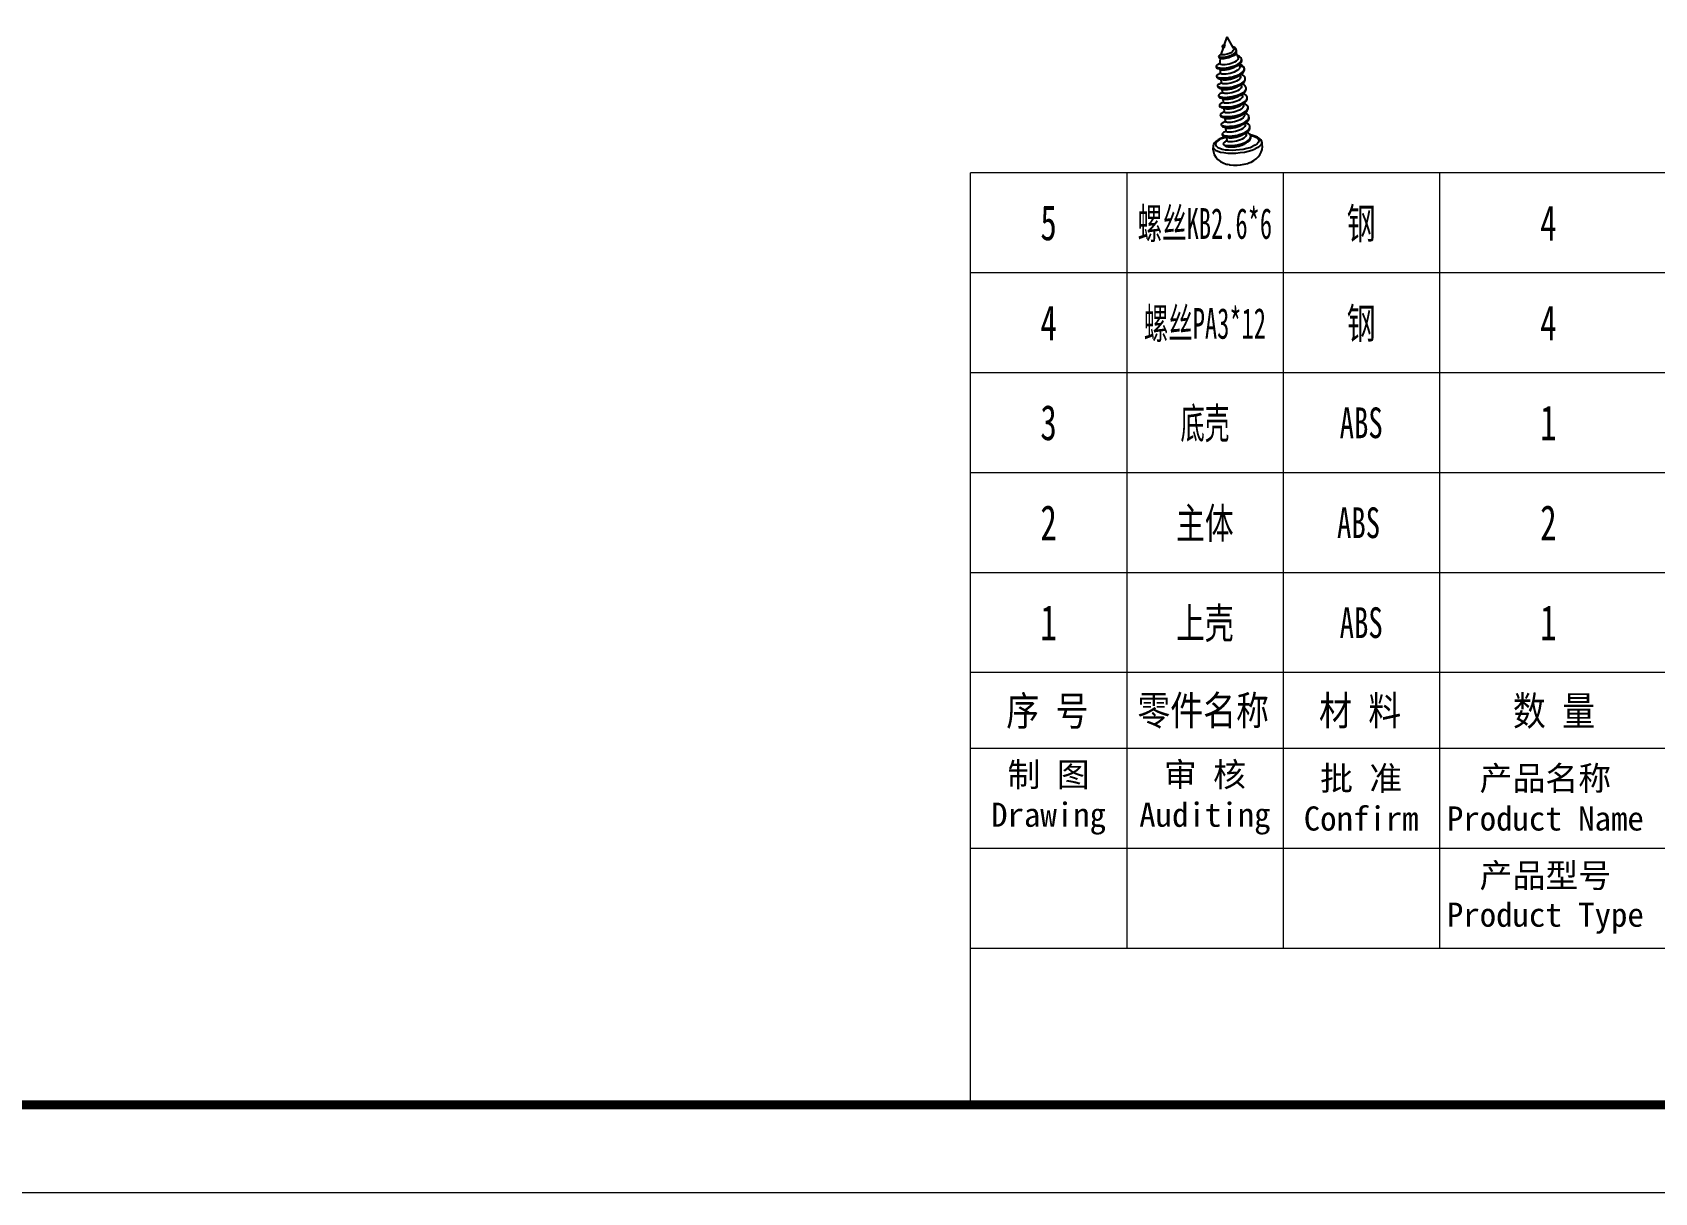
# Model space of a CAD drawing. Header units: millimetres. Extents: x 6239 to 6671, y 1393 to 1694.
# Drawn here: x 6460.4 to 6598.2, y 1393.3 to 1491.8 of the extents above; entities that cross this region are included whole.
import ezdxf
from ezdxf.enums import TextEntityAlignment as Align

# ---------------------------------------------------------------- set-up
doc = ezdxf.new("R2010")
doc.units = ezdxf.units.MM
doc.layers.add('from', color=7, linetype='Continuous', lineweight=13)
doc.styles.add('宋体', font='', dxfattribs={"height": 15})
doc.styles.get('宋体').set_extended_font_data('SimSun')

# ---------------------------------------------------------------- blocks, each defined once
blk = doc.blocks.new('A$C0C2A059F')
at = {"color": 7, "linetype": 'Continuous'}
for p, q in [((111.78, 11.75), (112.01, 12.46)), ((111.87, 12.63), (111.87, 12.63)), ((111.87, 12.63), (111.88, 12.53)), ((112.18, 12.83), (111.93, 12.62)), ((111.93, 12.62), (111.94, 12.51)), ((111.94, 12.51), (112.07, 12.47)), ((112.18, 12.83), (112.07, 12.47)), ((112.13, 12.8), (112.41, 13.63)), ((112.18, 12.83), (112.14, 12.81)), ((112.14, 12.81), (112.14, 12.81)), ((113.08, 12.43), (112.41, 13.63)), ((113.41, 12.11), (113.4, 12.22)), ((111.24, 10.5), (111.27, 10.45)), ((111.24, 10.5), (111.25, 10.4)), ((111.51, 11.57), (111.52, 11.47)), ((111.6, 11.4), (111.68, 11.37)), ((111.68, 11.37), (111.64, 11.02)), ((111.64, 11.02), (111.64, 10.77)), ((111.68, 11.37), (111.73, 11.35)), ((111.78, 11.76), (111.77, 11.74)), ((111.77, 11.74), (111.78, 11.75)), ((112.88, 11.56), (112.99, 11.62)), ((113.38, 11.92), (113.37, 11.93)), ((113.38, 11.92), (113.38, 11.9)), ((113.52, 10.58), (113.41, 10.53)), ((113.51, 11.63), (113.68, 11.58)), ((113.63, 10.65), (113.52, 10.58)), ((113.64, 10.67), (113.63, 10.65)), ((113.75, 10.47), (113.73, 10.73)), ((113.74, 10.6), (114.16, 10.45)), ((113.96, 11.14), (113.95, 11.24)), ((111.3, 9.46), (111.32, 9.41)), ((111.3, 9.46), (111.31, 9.36)), ((111.69, 10.17), (111.75, 10.15)), ((111.73, 9.75), (111.69, 10.17)), ((111.73, 9.79), (111.7, 9.78)), ((111.76, 9.13), (111.87, 9.09)), ((111.83, 8.73), (111.79, 9.12)), ((111.83, 8.77), (111.8, 8.75)), ((113.85, 9.44), (113.84, 9.61)), ((114.25, 10.16), (114.24, 10.26)), ((114.32, 9.11), (114.33, 9.24)), ((114.34, 9.13), (114.33, 9.24)), ((111.4, 8.44), (111.41, 8.33)), ((111.5, 7.41), (111.53, 7.35)), ((111.5, 7.41), (111.51, 7.3)), ((111.86, 8.1), (111.97, 8.06)), ((111.93, 7.7), (111.89, 8.09)), ((111.93, 7.74), (111.9, 7.72)), ((111.96, 7.07), (112.07, 7.04)), ((112.03, 6.67), (111.99, 7.06)), ((113.95, 8.41), (113.93, 8.58)), ((114.05, 7.39), (114.03, 7.56)), ((114.44, 8.1), (114.43, 8.21)), ((114.54, 7.08), (114.53, 7.18)), ((114.53, 7.08), (114.53, 7.18)), ((111.59, 6.38), (111.61, 6.34)), ((111.59, 6.38), (111.6, 6.28)), ((111.69, 5.35), (111.7, 5.25)), ((112.03, 6.71), (112, 6.7)), ((112.06, 6.04), (112.17, 6.01)), ((112.13, 5.65), (112.09, 6.03)), ((112.12, 5.68), (112.1, 5.67)), ((114.15, 6.36), (114.13, 6.53)), ((114.25, 5.33), (114.23, 5.5)), ((114.64, 6.05), (114.63, 6.15)), ((111.79, 4.33), (111.82, 4.27)), ((111.79, 4.33), (111.8, 4.22)), ((112.16, 5.02), (112.26, 4.98)), ((112.23, 4.62), (112.19, 5.01)), ((112.22, 4.66), (112.19, 4.64)), ((112.26, 3.99), (112.36, 3.95)), ((112.32, 3.59), (112.29, 3.98)), ((112.32, 3.63), (112.29, 3.61)), ((114.35, 4.3), (114.33, 4.48)), ((114.44, 3.28), (114.43, 3.45)), ((114.74, 5.02), (114.73, 5.13)), ((114.82, 3.99), (114.83, 4.1)), ((114.84, 3.99), (114.83, 4.1)), ((112.04, 2.95), (111.72, 2.82)), ((111.89, 3.3), (111.9, 3.27)), ((111.89, 3.3), (111.9, 3.19)), ((112.22, 3.01), (112.04, 2.95)), ((112.39, 2.59), (112.25, 2.51)), ((112.35, 2.96), (112.46, 2.93)), ((112.42, 2.56), (112.39, 2.95)), ((112.42, 2.6), (112.39, 2.59)), ((114.26, 2.25), (114.11, 2.19)), ((114.11, 2.19), (114.21, 2.24)), ((114.3, 2.41), (114.52, 2.52)), ((114.94, 2.97), (114.93, 3.07)), ((112.68, 0.04), (112.74, 0.03)), ((114.64, 0.21), (114.7, 0.23)), ((114.94, 0.32), (114.97, 0.33))]:
    blk.add_line(p, q, dxfattribs=at)
for points in [[(111.51, 11.57), (111.52, 11.55), (111.56, 11.52), (111.65, 11.49), (111.77, 11.47), (111.91, 11.47), (112.09, 11.48), (112.27, 11.51), (112.46, 11.55), (112.65, 11.6), (112.84, 11.66), (113, 11.74), (113.14, 11.83), (113.26, 11.92), (113.34, 12.01), (113.39, 12.11)], [(113, 12.08), (112.91, 12.01), (112.8, 11.94), (112.68, 11.87), (112.54, 11.82), (112.4, 11.77), (112.26, 11.74), (112.13, 11.72), (112.01, 11.7), (111.92, 11.7), (111.84, 11.71), (111.79, 11.72), (111.77, 11.74)], [(111.88, 12.65), (111.87, 12.64), (111.87, 12.63)], [(111.87, 12.63), (111.89, 12.62), (111.93, 12.62)], [(112.14, 12.81), (112.05, 12.75), (111.96, 12.69), (111.88, 12.65)], [(111.88, 12.53), (111.88, 12.53), (111.88, 12.52)], [(111.88, 12.52), (111.9, 12.52), (111.94, 12.51)], [(111.88, 12.52), (111.96, 12.49), (112.02, 12.46)], [(112.02, 12.46), (112.03, 12.46), (112.07, 12.47)], [(113.4, 12.22), (113.38, 12.29), (113.33, 12.38), (113.25, 12.46), (113.14, 12.52), (113.01, 12.58), (113, 12.58)], [(113.08, 12.43), (113.11, 12.34), (113.11, 12.26), (113.07, 12.17), (113, 12.08)], [(113.35, 11.91), (113.4, 12), (113.42, 12.1), (113.41, 12.11)], [(113.39, 12.11), (113.41, 12.2), (113.4, 12.22)], [(111.39, 10.67), (111.34, 10.64), (111.27, 10.57), (111.24, 10.51), (111.24, 10.5)], [(111.25, 10.4), (111.28, 10.34), (111.35, 10.29), (111.42, 10.26)], [(111.27, 10.45), (111.34, 10.39), (111.46, 10.35), (111.63, 10.32), (111.83, 10.31), (112.05, 10.31), (112.3, 10.34), (112.56, 10.38), (112.81, 10.43), (113.06, 10.51), (113.29, 10.59), (113.5, 10.69), (113.67, 10.8)], [(111.64, 10.81), (111.51, 10.74), (111.39, 10.67)], [(111.42, 10.26), (111.47, 10.25), (111.64, 10.22), (111.84, 10.21), (112.06, 10.21), (112.31, 10.23), (112.57, 10.27), (112.82, 10.33), (113.07, 10.4), (113.3, 10.49), (113.53, 10.59)], [(111.59, 11.66), (111.56, 11.64), (111.52, 11.59), (111.51, 11.57)], [(111.52, 11.47), (111.53, 11.45), (111.57, 11.41), (111.6, 11.4)], [(111.78, 11.77), (111.68, 11.71), (111.59, 11.66)], [(111.6, 11.4), (111.66, 11.38), (111.78, 11.37), (111.92, 11.36), (112.1, 11.38), (112.28, 11.4), (112.47, 11.44), (112.66, 11.49), (112.85, 11.56), (113.01, 11.64), (113.08, 11.68)], [(113.36, 11.04), (113.2, 10.94), (113.02, 10.86), (112.83, 10.79), (112.62, 10.73), (112.41, 10.69), (112.21, 10.67), (112.03, 10.66), (111.88, 10.66), (111.76, 10.68), (111.68, 10.71), (111.64, 10.75), (111.64, 10.77)], [(111.73, 11.35), (111.77, 11.34), (111.86, 11.33), (111.97, 11.33), (112.11, 11.34), (112.25, 11.36), (112.41, 11.39), (112.58, 11.44), (112.73, 11.49), (112.88, 11.56)], [(113.75, 10.47), (113.75, 10.4), (113.71, 10.28), (113.62, 10.17), (113.5, 10.07), (113.34, 9.97), (113.15, 9.88), (112.95, 9.8), (112.74, 9.74), (112.52, 9.7), (112.32, 9.67), (112.13, 9.66), (111.98, 9.66), (111.86, 9.68), (111.77, 9.71), (111.74, 9.74), (111.73, 9.75)], [(111.75, 10.15), (111.79, 10.14), (111.9, 10.13), (112.04, 10.12), (112.21, 10.13), (112.4, 10.16), (112.61, 10.2), (112.81, 10.26), (113.02, 10.33), (113.21, 10.42), (113.29, 10.46)], [(112.88, 11.56), (113.03, 11.6), (113.17, 11.65)], [(112.99, 11.62), (113.03, 11.64), (113.08, 11.68)], [(113.08, 11.68), (113.15, 11.72), (113.27, 11.81), (113.35, 11.91)], [(113.38, 11.9), (113.39, 11.84), (113.35, 11.78), (113.28, 11.71), (113.17, 11.65)], [(113.29, 10.46), (113.41, 10.53), (113.53, 10.59)], [(113.58, 11.46), (113.59, 11.41), (113.59, 11.32), (113.54, 11.22), (113.46, 11.13), (113.36, 11.04)], [(113.58, 11.46), (113.54, 11.57), (113.38, 11.92)], [(113.68, 11.58), (113.51, 11.66), (113.5, 11.66)], [(113.53, 10.59), (113.68, 10.7), (113.82, 10.81), (113.91, 10.93), (113.96, 11.05), (113.96, 11.14)], [(113.67, 10.8), (113.81, 10.92), (113.9, 11.04)], [(113.95, 11.24), (113.95, 11.27), (113.9, 11.38), (113.81, 11.48), (113.68, 11.58)], [(114.16, 10.45), (114.04, 10.56), (113.88, 10.66), (113.73, 10.72)], [(113.9, 11.04), (113.95, 11.16), (113.95, 11.24)], [(114.24, 10.26), (114.22, 10.33), (114.16, 10.45)], [(111.45, 9.64), (111.42, 9.62), (111.33, 9.55), (111.3, 9.48), (111.3, 9.46)], [(111.31, 9.36), (111.33, 9.31), (111.41, 9.25), (111.49, 9.21)], [(111.32, 9.41), (111.4, 9.35), (111.53, 9.31), (111.7, 9.27), (111.92, 9.26), (112.16, 9.26), (112.43, 9.28), (112.71, 9.33), (113, 9.39), (113.27, 9.47), (113.53, 9.56), (113.76, 9.68), (113.95, 9.8), (114.1, 9.93), (114.19, 10.06)], [(111.4, 8.44), (111.4, 8.41), (111.46, 8.35), (111.57, 8.3), (111.72, 8.26), (111.92, 8.24), (112.16, 8.23), (112.42, 8.24), (112.7, 8.28), (112.98, 8.33), (113.26, 8.41), (113.53, 8.5), (113.77, 8.6), (113.97, 8.72), (114.14, 8.85), (114.26, 8.98), (114.32, 9.11)], [(111.55, 8.61), (111.46, 8.55), (111.4, 8.48), (111.4, 8.44)], [(111.42, 10.26), (111.55, 10.22), (111.69, 10.17)], [(111.7, 9.78), (111.57, 9.71), (111.45, 9.64)], [(111.49, 9.21), (111.54, 9.2), (111.71, 9.17), (111.93, 9.15), (112.17, 9.16), (112.44, 9.18), (112.72, 9.22), (113.01, 9.28), (113.28, 9.36), (113.54, 9.46), (113.76, 9.57)], [(111.49, 9.21), (111.62, 9.17), (111.76, 9.13)], [(111.8, 8.75), (111.67, 8.68), (111.55, 8.61)], [(113.58, 9.03), (113.42, 8.93), (113.23, 8.84), (113.02, 8.77), (112.81, 8.71), (112.6, 8.67), (112.4, 8.64), (112.22, 8.63), (112.06, 8.64), (111.95, 8.65), (111.87, 8.68), (111.83, 8.72), (111.83, 8.73)], [(111.87, 9.09), (111.91, 9.08), (112.02, 9.06), (112.17, 9.06), (112.36, 9.07), (112.56, 9.09), (112.77, 9.14), (112.98, 9.19), (113.19, 9.27), (113.38, 9.35), (113.43, 9.38)], [(113.43, 9.38), (113.52, 9.43), (113.64, 9.5), (113.76, 9.57)], [(113.85, 9.44), (113.85, 9.36), (113.8, 9.24), (113.71, 9.13), (113.58, 9.03)], [(113.76, 9.57), (113.96, 9.69), (114.11, 9.82), (114.2, 9.96), (114.25, 10.09), (114.25, 10.16)], [(113.86, 8.54), (113.98, 8.61), (114.15, 8.74), (114.27, 8.87), (114.33, 9.01), (114.34, 9.13)], [(114.33, 9.24), (114.29, 9.37), (114.19, 9.49), (114.04, 9.6), (113.91, 9.66)], [(114.43, 8.21), (114.41, 8.29), (114.34, 8.42), (114.21, 8.53), (114.03, 8.63), (114.01, 8.63)], [(114.19, 10.06), (114.23, 10.2), (114.24, 10.26)], [(111.41, 8.33), (111.41, 8.31), (111.47, 8.24), (111.58, 8.19), (111.59, 8.19)], [(111.65, 7.58), (111.6, 7.55), (111.52, 7.48), (111.5, 7.41)], [(111.51, 7.3), (111.54, 7.24), (111.62, 7.18), (111.69, 7.16)], [(111.53, 7.35), (111.61, 7.29), (111.75, 7.25), (111.93, 7.22), (112.15, 7.2), (112.41, 7.21), (112.68, 7.24), (112.96, 7.28), (113.24, 7.35), (113.52, 7.43), (113.77, 7.53), (113.99, 7.64), (114.17, 7.76), (114.31, 7.9), (114.4, 8.03)], [(111.59, 8.19), (111.73, 8.15), (111.93, 8.13), (112.17, 8.13), (112.43, 8.14), (112.71, 8.17), (112.99, 8.23), (113.27, 8.3), (113.54, 8.39), (113.78, 8.5), (113.86, 8.54)], [(111.59, 8.19), (111.72, 8.14), (111.86, 8.1)], [(111.61, 6.34), (111.67, 6.28), (111.79, 6.23), (111.95, 6.2), (112.16, 6.18), (112.4, 6.18), (112.66, 6.19), (112.94, 6.23), (113.23, 6.29), (113.5, 6.37), (113.77, 6.46), (114, 6.57), (114.2, 6.69), (114.36, 6.81), (114.47, 6.95), (114.53, 7.08)], [(111.9, 7.72), (111.77, 7.65), (111.65, 7.58)], [(111.69, 7.16), (111.76, 7.14), (111.94, 7.11), (112.16, 7.1), (112.42, 7.1), (112.69, 7.13), (112.97, 7.18), (113.25, 7.24), (113.53, 7.32), (113.78, 7.42), (113.96, 7.51)], [(111.69, 7.16), (111.82, 7.12), (111.96, 7.07)], [(113.68, 8), (113.52, 7.9), (113.33, 7.82), (113.13, 7.74), (112.92, 7.68), (112.7, 7.64), (112.5, 7.61), (112.32, 7.6), (112.17, 7.61), (112.05, 7.63), (111.97, 7.65), (111.93, 7.69), (111.93, 7.7)], [(111.97, 8.06), (112, 8.05), (112.12, 8.04), (112.27, 8.03), (112.46, 8.04), (112.66, 8.07), (112.87, 8.11), (113.08, 8.17), (113.29, 8.24), (113.48, 8.33), (113.52, 8.35)], [(113.78, 6.97), (113.62, 6.87), (113.43, 6.79), (113.23, 6.72), (113.02, 6.66), (112.81, 6.61), (112.61, 6.59), (112.43, 6.58), (112.27, 6.58), (112.15, 6.6), (112.07, 6.63), (112.03, 6.66), (112.03, 6.67)], [(112.07, 7.04), (112.11, 7.02), (112.23, 7.01), (112.38, 7), (112.56, 7.01), (112.76, 7.04), (112.97, 7.08), (113.19, 7.14), (113.39, 7.21), (113.58, 7.3), (113.62, 7.33)], [(113.52, 8.35), (113.62, 8.41), (113.74, 8.47), (113.86, 8.54)], [(113.62, 7.33), (113.72, 7.38), (113.84, 7.45), (113.96, 7.51)], [(113.95, 8.41), (113.95, 8.33), (113.9, 8.21), (113.81, 8.1), (113.68, 8)], [(114.05, 7.39), (114.04, 7.3), (114, 7.19), (113.91, 7.08), (113.78, 6.97)], [(113.96, 7.51), (114, 7.54), (114.18, 7.66), (114.32, 7.79), (114.41, 7.93), (114.44, 8.06), (114.44, 8.1)], [(114.06, 6.48), (114.21, 6.58), (114.37, 6.71), (114.48, 6.84), (114.54, 6.98), (114.54, 7.08)], [(114.53, 7.18), (114.53, 7.21), (114.47, 7.34), (114.37, 7.46), (114.21, 7.56), (114.1, 7.61)], [(114.4, 8.03), (114.43, 8.16), (114.43, 8.21)], [(111.75, 6.56), (111.64, 6.48), (111.6, 6.41), (111.59, 6.38)], [(111.6, 6.28), (111.62, 6.24), (111.68, 6.18), (111.79, 6.13)], [(111.85, 5.53), (111.77, 5.48), (111.71, 5.41), (111.69, 5.35)], [(111.69, 5.35), (111.7, 5.34), (111.74, 5.28)], [(111.7, 5.25), (111.71, 5.23), (111.75, 5.17), (111.85, 5.12), (111.89, 5.11)], [(111.74, 5.28), (111.84, 5.22), (111.98, 5.18), (112.17, 5.16), (112.4, 5.15), (112.66, 5.16), (112.93, 5.19), (113.22, 5.24), (113.5, 5.31), (113.77, 5.39), (114.01, 5.5), (114.23, 5.61), (114.4, 5.74), (114.53, 5.87), (114.61, 6)], [(112, 6.7), (111.87, 6.62), (111.75, 6.56)], [(111.79, 6.13), (111.96, 6.09), (112.17, 6.07), (112.41, 6.07), (112.67, 6.09), (112.95, 6.13), (113.24, 6.18), (113.51, 6.26), (113.78, 6.35), (114.01, 6.46), (114.06, 6.48)], [(111.79, 6.13), (111.92, 6.09), (112.06, 6.04)], [(112.1, 5.67), (111.97, 5.6), (111.85, 5.53)], [(111.89, 5.11), (112, 5.08), (112.2, 5.05), (112.42, 5.04), (112.68, 5.05), (112.96, 5.09), (113.24, 5.14), (113.52, 5.2), (113.79, 5.29), (114.03, 5.39), (114.15, 5.46)], [(113.88, 5.94), (113.72, 5.85), (113.53, 5.76), (113.33, 5.69), (113.12, 5.63), (112.9, 5.59), (112.7, 5.56), (112.52, 5.55), (112.37, 5.55), (112.24, 5.57), (112.16, 5.6), (112.13, 5.64), (112.13, 5.65)], [(112.17, 6.01), (112.21, 6), (112.33, 5.98), (112.48, 5.98), (112.67, 5.99), (112.87, 6.01), (113.08, 6.06), (113.29, 6.11), (113.49, 6.19), (113.68, 6.27), (113.72, 6.3)], [(112.26, 4.98), (112.3, 4.97), (112.42, 4.95), (112.57, 4.95), (112.76, 4.96), (112.96, 4.99), (113.17, 5.03), (113.38, 5.09), (113.59, 5.16), (113.77, 5.25), (113.82, 5.27)], [(113.72, 6.3), (113.82, 6.35), (113.94, 6.42), (114.06, 6.48)], [(113.82, 5.27), (113.92, 5.32), (114.04, 5.39), (114.15, 5.46)], [(114.15, 6.36), (114.15, 6.34), (114.14, 6.24), (114.08, 6.14), (114, 6.04), (113.88, 5.94)], [(114.25, 5.33), (114.24, 5.25), (114.2, 5.13), (114.1, 5.02), (113.98, 4.92)], [(114.15, 5.46), (114.24, 5.51), (114.42, 5.63), (114.54, 5.77), (114.62, 5.9), (114.64, 6.03), (114.64, 6.05)], [(114.63, 6.15), (114.6, 6.26), (114.51, 6.38), (114.38, 6.49), (114.21, 6.58)], [(114.73, 5.13), (114.72, 5.19), (114.65, 5.32), (114.53, 5.43), (114.36, 5.53), (114.3, 5.55)], [(114.61, 6), (114.63, 6.13), (114.63, 6.15)], [(111.94, 4.5), (111.91, 4.48), (111.82, 4.41), (111.79, 4.34), (111.79, 4.33)], [(111.8, 4.22), (111.84, 4.16), (111.92, 4.1), (111.98, 4.08)], [(111.82, 4.27), (111.9, 4.21), (112.03, 4.17), (112.2, 4.14), (112.42, 4.12), (112.67, 4.13), (112.94, 4.15), (113.22, 4.19), (113.5, 4.25), (113.77, 4.33), (114.03, 4.43), (114.26, 4.54), (114.45, 4.66), (114.59, 4.79), (114.69, 4.93)], [(111.89, 5.11), (112.02, 5.06), (112.16, 5.02)], [(112.04, 3.47), (111.94, 3.41), (111.89, 3.33), (111.89, 3.3)], [(111.9, 3.27), (111.96, 3.21), (112.07, 3.16), (112.24, 3.12), (112.44, 3.1), (112.68, 3.09), (112.94, 3.11), (113.22, 3.15), (113.5, 3.2), (113.78, 3.28), (114.04, 3.37), (114.28, 3.48), (114.48, 3.59), (114.65, 3.72), (114.76, 3.85), (114.82, 3.99)], [(112.19, 4.64), (112.07, 4.57), (111.94, 4.5)], [(111.98, 4.08), (112.06, 4.06), (112.24, 4.03), (112.46, 4.02), (112.71, 4.02), (112.98, 4.05), (113.27, 4.09), (113.55, 4.16), (113.82, 4.24), (114.07, 4.34), (114.25, 4.43)], [(111.98, 4.08), (112.12, 4.04), (112.26, 3.99)], [(112.29, 3.61), (112.17, 3.54), (112.04, 3.47)], [(113.98, 4.92), (113.81, 4.82), (113.62, 4.73), (113.41, 4.66), (113.2, 4.6), (112.99, 4.56), (112.79, 4.53), (112.61, 4.52), (112.46, 4.53), (112.34, 4.55), (112.26, 4.57), (112.23, 4.61), (112.23, 4.62)], [(114.07, 3.89), (113.91, 3.79), (113.73, 3.71), (113.52, 3.63), (113.31, 3.57), (113.1, 3.53), (112.9, 3.51), (112.71, 3.49), (112.56, 3.5), (112.44, 3.52), (112.36, 3.55), (112.33, 3.58), (112.32, 3.59)], [(112.36, 3.95), (112.4, 3.94), (112.51, 3.93), (112.67, 3.92), (112.85, 3.93), (113.05, 3.96), (113.26, 4), (113.47, 4.06), (113.68, 4.13), (113.87, 4.22), (113.92, 4.24)], [(113.92, 4.24), (114.01, 4.3), (114.14, 4.36), (114.25, 4.43)], [(114.35, 4.3), (114.34, 4.22), (114.29, 4.11), (114.2, 3.99), (114.07, 3.89)], [(114.25, 4.43), (114.29, 4.45), (114.48, 4.57), (114.62, 4.7), (114.7, 4.84), (114.74, 4.97), (114.74, 5.02)], [(114.35, 3.4), (114.53, 3.52), (114.68, 3.64), (114.79, 3.78), (114.83, 3.91), (114.84, 3.99)], [(114.83, 4.1), (114.82, 4.12), (114.78, 4.25), (114.67, 4.36), (114.52, 4.47), (114.4, 4.52)], [(114.93, 3.07), (114.9, 3.18), (114.81, 3.3), (114.68, 3.41), (114.5, 3.5)], [(114.69, 4.93), (114.73, 5.06), (114.73, 5.13)], [(110.92, 2.02), (110.9, 1.72), (110.95, 1.42), (111.05, 1.13), (111.21, 0.85), (111.43, 0.6), (111.7, 0.39), (111.98, 0.23)], [(111.72, 2.82), (111.45, 2.68), (111.22, 2.52), (111.06, 2.36), (110.96, 2.19), (110.92, 2.02)], [(110.92, 2.02), (110.93, 1.88), (111.02, 1.73), (111.19, 1.6), (111.42, 1.49), (111.72, 1.39), (112.07, 1.33), (112.47, 1.28), (112.9, 1.27), (113.34, 1.28), (113.8, 1.33), (114.24, 1.39), (114.66, 1.49), (115.04, 1.6), (115.38, 1.74)], [(111.82, 2.83), (111.57, 2.7), (111.38, 2.56), (111.25, 2.42), (111.19, 2.28), (111.2, 2.14), (111.28, 2.01), (111.43, 1.89), (111.63, 1.79), (111.9, 1.7), (112.21, 1.64), (112.57, 1.61), (112.95, 1.59), (113.34, 1.61), (113.74, 1.65), (114.13, 1.71), (114.51, 1.79), (114.85, 1.89), (115.15, 2.01)], [(111.82, 2.83), (112.12, 2.95), (112.26, 2.99)], [(111.9, 3.19), (111.92, 3.15), (112, 3.09), (112.08, 3.05)], [(111.99, 2.26), (112.05, 2.36), (112.17, 2.46), (112.25, 2.51)], [(111.99, 2.26), (112.03, 2.2), (112.13, 2.14), (112.27, 2.1), (112.46, 2.08), (112.69, 2.07), (112.95, 2.08), (113.22, 2.11), (113.5, 2.15), (113.78, 2.22), (114.05, 2.31), (114.3, 2.41)], [(111.99, 2.26), (112.02, 2.18), (112.1, 2.11), (112.2, 2.04), (112.34, 1.99)], [(112.08, 3.05), (112.12, 3.04), (112.29, 3.01), (112.5, 2.99), (112.75, 2.99), (113.01, 3.01), (113.29, 3.05), (113.58, 3.11), (113.85, 3.19), (114.11, 3.29), (114.35, 3.4)], [(112.08, 3.05), (112.22, 3.01), (112.35, 2.96)], [(112.34, 1.99), (112.55, 1.97), (112.78, 1.96), (113.04, 1.98), (113.32, 2.01), (113.61, 2.07), (113.88, 2.14), (114.15, 2.23), (114.38, 2.34), (114.45, 2.38)], [(112.34, 1.99), (112.48, 1.96), (112.62, 1.95), (112.77, 1.94), (112.93, 1.94), (113.1, 1.95), (113.28, 1.96), (113.46, 1.99), (113.65, 2.02), (113.83, 2.07), (113.99, 2.13), (114.11, 2.19)], [(114.17, 2.86), (114.01, 2.77), (113.83, 2.68), (113.62, 2.61), (113.41, 2.55), (113.2, 2.51), (113, 2.48), (112.82, 2.47), (112.67, 2.47), (112.55, 2.49), (112.46, 2.52), (112.43, 2.55), (112.42, 2.56)], [(112.46, 2.93), (112.5, 2.92), (112.62, 2.9), (112.77, 2.89), (112.95, 2.9), (113.15, 2.93), (113.36, 2.97), (113.58, 3.03), (113.78, 3.1), (113.97, 3.19), (114.02, 3.22)], [(114.02, 3.22), (114.11, 3.27), (114.23, 3.34), (114.35, 3.4)], [(114.44, 3.28), (114.44, 3.19), (114.39, 3.08), (114.3, 2.97), (114.17, 2.86)], [(114.21, 2.24), (114.33, 2.31), (114.45, 2.38)], [(114.45, 2.37), (114.38, 2.32), (114.26, 2.25)], [(114.45, 2.38), (114.59, 2.46), (114.75, 2.58), (114.86, 2.72), (114.93, 2.85), (114.94, 2.97)], [(114.52, 2.52), (114.69, 2.65), (114.82, 2.78), (114.9, 2.92)], [(116.08, 2.52), (115.99, 2.68), (115.85, 2.83), (115.65, 2.97), (115.37, 3.09), (115.05, 3.17), (114.88, 3.2)], [(114.9, 3.17), (115.06, 3.13), (115.33, 3.05), (115.54, 2.95), (115.69, 2.83), (115.77, 2.7), (115.78, 2.56), (115.72, 2.42), (115.59, 2.28), (115.4, 2.14), (115.15, 2.01)], [(114.9, 2.92), (114.93, 3.05), (114.93, 3.07)], [(114.97, 0.33), (115.26, 0.49), (115.5, 0.66), (115.72, 0.87), (115.9, 1.11), (116.04, 1.37), (116.12, 1.65), (116.16, 1.93), (116.15, 2.23), (116.08, 2.52)], [(116.08, 2.52), (116.09, 2.36), (116.02, 2.2), (115.88, 2.04), (115.66, 1.88), (115.38, 1.74)], [(111.98, 0.23), (112.3, 0.12), (112.45, 0.08)], [(112.68, 0.04), (112.49, 0.07), (112.45, 0.08)], [(112.74, 0.03), (113.08, 0), (113.47, 0), (113.84, 0.03), (114.22, 0.09), (114.6, 0.19), (114.64, 0.21)], [(114.7, 0.23), (114.84, 0.28), (114.94, 0.32)]]:
    blk.add_lwpolyline(points, dxfattribs=at)

msp = doc.modelspace()

# ---------------------------------------------------------------- linework, layer by layer
at = {"layer": 'from'}
for p, q in [((6663.462, 1479.888), (6540.05, 1479.888)), ((6540.05, 1437.442), (6540.05, 1479.888)), ((6553.325, 1479.888), (6553.325, 1437.442)), ((6566.601, 1479.888), (6566.601, 1437.442)), ((6579.876, 1479.888), (6579.876, 1437.442)), ((6663.462, 1471.399), (6540.05, 1471.399)), ((6663.462, 1462.91), (6540.05, 1462.91)), ((6663.462, 1454.421), (6540.05, 1454.421)), ((6663.462, 1445.932), (6540.05, 1445.932)), ((6663.462, 1437.442), (6540.05, 1437.442)), ((6540.05, 1430.991), (6540.05, 1437.442)), ((6553.325, 1437.442), (6553.325, 1430.991)), ((6566.601, 1437.442), (6566.601, 1430.991)), ((6579.876, 1437.442), (6579.876, 1430.991)), ((6663.462, 1430.991), (6540.05, 1430.991)), ((6540.05, 1400.722), (6540.05, 1430.991)), ((6663.462, 1430.991), (6540.05, 1430.991)), ((6553.325, 1430.991), (6553.325, 1413.998)), ((6566.601, 1430.991), (6566.601, 1413.998)), ((6579.876, 1430.991), (6579.876, 1413.998)), ((6663.462, 1422.494), (6540.05, 1422.494)), ((6663.462, 1413.998), (6540.05, 1413.998)), ((6663.462, 1400.722), (6541.074, 1400.722))]:
    msp.add_line(p, q, dxfattribs=at)
msp.add_lwpolyline([(6238.663, 1393.273), (6670.911, 1393.273), (6670.911, 1693.647), (6238.663, 1693.647)], close=True, dxfattribs=at)
at = {"layer": 'from', "const_width": 0.745}
msp.add_lwpolyline([(6246.112, 1400.722), (6246.112, 1686.197), (6663.462, 1686.197), (6663.462, 1400.722), (6246.112, 1400.722)], dxfattribs=at)

# ---------------------------------------------------------------- block references
at = {"xscale": 0.8, "yscale": 0.8, "zscale": 0.8}
msp.add_blockref('A$C0C2A059F', (6471.922, 1480.553), dxfattribs=at)

# ---------------------------------------------------------------- texts
at = {"layer": 'from', "style": '宋体'}
for s, height, width, p in [('5', 2.987, 0.685871, (6546.687, 1475.643)), ('螺丝KB2.6*6', 2.6136, 0.58299, (6559.963, 1475.643)), ('钢', 2.614, 0.685871, (6573.238, 1475.643)), ('4', 2.987, 0.685871, (6589.136, 1475.643)), ('螺丝PA3*12', 2.6136, 0.58299, (6559.963, 1467.154)), ('钢', 2.614, 0.685871, (6573.238, 1467.154)), ('4', 2.987, 0.685871, (6546.687, 1467.154)), ('4', 2.987, 0.685871, (6589.136, 1467.154)), ('3', 2.987, 0.685871, (6546.687, 1458.665)), ('底壳', 2.6136, 0.58299, (6559.963, 1458.665)), ('ABS', 2.6136, 0.685871, (6573.238, 1458.665)), ('1', 2.987, 0.685871, (6589.136, 1458.665)), ('2', 2.987, 0.685871, (6546.687, 1450.176)), ('主体', 2.6136, 0.685871, (6559.963, 1450.176)), ('ABS', 2.6136, 0.685871, (6573.014, 1450.176)), ('2', 2.987, 0.685871, (6589.136, 1450.176)), ('1', 2.987, 0.685871, (6546.687, 1441.687)), ('上壳', 2.6136, 0.685871, (6559.963, 1441.687)), ('ABS', 2.6136, 0.685871, (6573.238, 1441.687)), ('1', 2.987, 0.685871, (6589.136, 1441.687))]:
    msp.add_text(s, height=height, dxfattribs=dict(at, width=width)).set_placement(p, align=Align.MIDDLE)
at = {"layer": 'from', "style": '宋体', "width": 0.823045}
for s, p in [('序 号', (6543.096, 1432.944)), ('零件名称', (6554.229, 1432.986)), ('材 料', (6569.653, 1432.965)), ('数 量', (6586.122, 1432.951))]:
    msp.add_text(s, height=2.4892, dxfattribs=at).set_placement(p)
at = {"layer": 'from', "attachment_point": 5, "style": '宋体'}
for s, insert, char_height in [('制 图\\PDrawing', (6546.687, 1426.742), 2.0487), ('审 核\\PAuditing', (6559.963, 1426.742), 2.0487), ('批 准\\PConfirm', (6573.238, 1426.742), 2.0487), ('产品名称\\PProduct Name', (6588.88, 1426.742), 2.04869)]:
    msp.add_mtext(s, dxfattribs=dict(at, insert=insert, char_height=char_height))
at = {"layer": 'from', "insert": (6588.88, 1418.246), "char_height": 2.04869, "attachment_point": 5, "line_spacing_factor": 0.975, "style": '宋体'}
msp.add_mtext('产品型号\\PProduct Type', dxfattribs=at)

doc.saveas('drawing.dxf')
